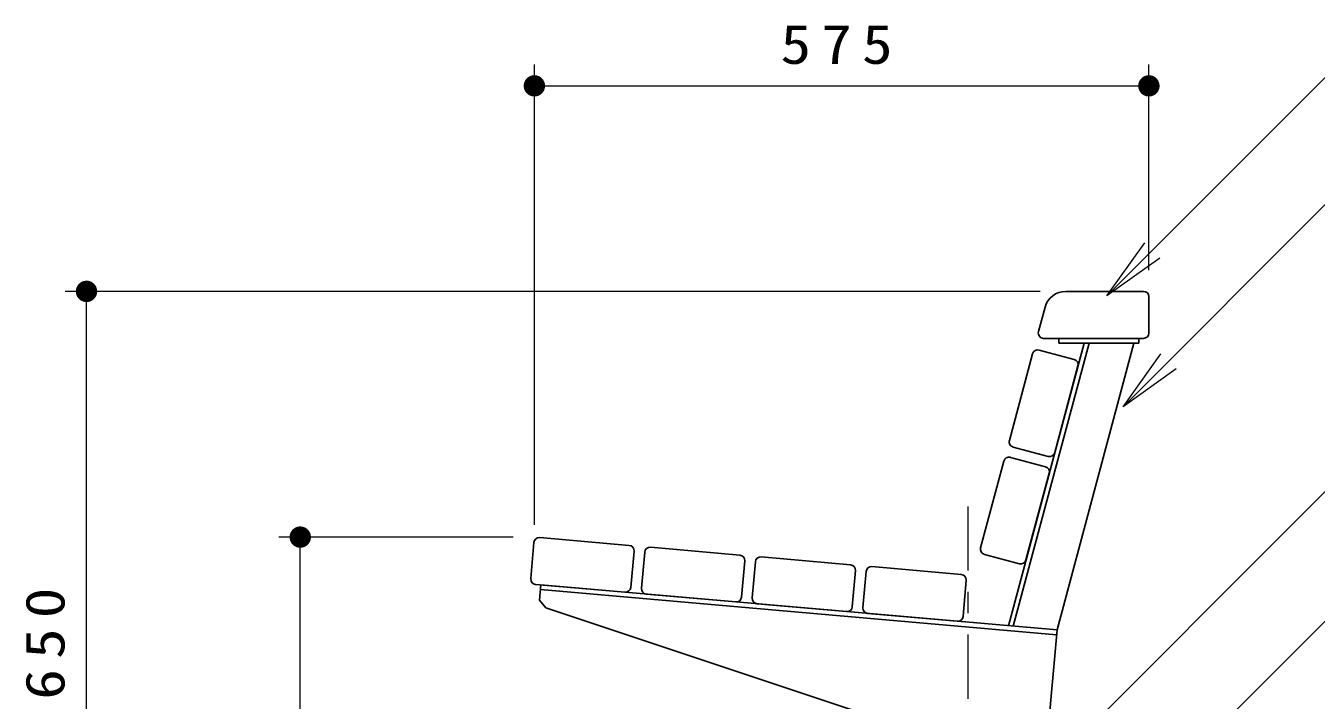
# Model space of a CAD drawing. Units: millimetres on the paper, scale 1:20. Extents: x -365 to 10, y -38 to 257.
# Drawn here: x -148.4 to -88.1, y 124.7 to 156.3 of the extents above; entities that cross this region are included whole.
import ezdxf

# ---------------------------------------------------------------- set-up
doc = ezdxf.new("R2010")
doc.units = ezdxf.units.MM
doc.linetypes.add('USER2', pattern=[6, 3, -1, 1, -1])
doc.layers.add('LY_1', color=7, linetype='Continuous', lineweight=25)
doc.styles.add('ＭＳ ゴシック', font='')
doc.styles.get('ＭＳ ゴシック').set_extended_font_data('MS Gothic')

# ---------------------------------------------------------------- blocks, each defined once
blk = doc.blocks.new('filled_dot')
at = {"color": 0, "linetype": 'Continuous', "lineweight": -2, "const_width": 1.25}
blk.add_lwpolyline([(-0.625, 0, 1), (0.625, 0, 1)], format="xyb", close=True, dxfattribs=at)

msp = doc.modelspace()

# ---------------------------------------------------------------- linework, layer by layer
at = {"layer": 'LY_1', "lineweight": 13}
for p, q in [((-124.655, 132.935), (-124.655, 154.471)), ((-95.905, 144.853), (-95.905, 154.471)), ((-124.655, 153.471), (-95.905, 153.471)), ((-97.87, 143.645), (-96.102, 146.12)), ((-97.87, 143.645), (-95.748, 145.767)), ((-95.395, 145.413), (-97.87, 143.645)), ((-100.985, 143.853), (-146.609, 143.853)), ((-145.609, 111.353), (-145.609, 143.853)), ((-97.111, 138.453), (-95.344, 140.928)), ((-97.111, 138.453), (-94.99, 140.574)), ((-94.636, 140.221), (-97.111, 138.453)), ((-125.655, 132.353), (-136.609, 132.353)), ((-135.609, 111.353), (-135.609, 132.353))]:
    msp.add_line(p, q, dxfattribs=at)
at = {"layer": 'LY_1'}
for p, q in [((-99.798, 143.853), (-96.155, 143.853)), ((-101.07, 141.968), (-100.764, 143.112)), ((-95.905, 143.603), (-95.905, 141.903)), ((-98.937, 141.428), (-102.48, 128.205)), ((-98.704, 141.428), (-102.253, 128.185)), ((-100.829, 141.653), (-96.155, 141.653)), ((-96.608, 141.428), (-100.204, 128.006)), ((-100.127, 141.653), (-100.127, 141.428)), ((-100.127, 141.428), (-96.377, 141.428)), ((-96.377, 141.653), (-96.377, 141.428)), ((-102.435, 136.875), (-101.348, 140.932)), ((-101.042, 141.109), (-99.4, 140.669)), ((-100.31, 136.306), (-99.223, 140.363)), ((-102.258, 136.569), (-100.616, 136.129)), ((-103.781, 131.852), (-102.694, 135.909)), ((-102.387, 136.086), (-100.745, 135.646)), ((-101.656, 131.283), (-100.569, 135.34)), ((-124.406, 132.331), (-120.222, 131.965)), ((-124.676, 132.104), (-124.825, 130.411)), ((-119.994, 131.694), (-120.142, 130.001)), ((-119.496, 131.651), (-119.644, 129.957)), ((-119.225, 131.878), (-115.041, 131.512)), ((-114.814, 131.241), (-114.962, 129.548)), ((-114.316, 131.198), (-114.464, 129.504)), ((-114.045, 131.425), (-109.861, 131.059)), ((-103.604, 131.546), (-101.962, 131.106)), ((-109.634, 130.788), (-109.782, 129.094)), ((-109.136, 130.744), (-109.284, 129.051)), ((-108.865, 130.972), (-104.681, 130.606)), ((-124.597, 130.14), (-120.413, 129.774)), ((-124.411, 129.396), (-124.348, 130.118)), ((-124.368, 129.894), (-100.224, 127.781)), ((-124.348, 130.118), (-100.204, 128.006)), ((-104.454, 130.335), (-104.602, 128.641)), ((-124.411, 129.396), (-124.113, 129.04)), ((-119.417, 129.686), (-115.233, 129.32)), ((-114.237, 129.233), (-110.053, 128.867)), ((-108.025, 123.67), (-124.113, 129.04)), ((-109.057, 128.78), (-104.873, 128.414)), ((-100.204, 128.006), (-100.625, 123.203))]:
    msp.add_line(p, q, dxfattribs=at)
at = {"layer": 'LY_1', "linetype": 'USER2', "lineweight": 13}
msp.add_line((-104.375, 133.791), (-104.375, 84.978), dxfattribs=at)
at = {"layer": 'LY_1', "lineweight": 13}
for points in [[(-97.87, 143.645), (-87.263, 154.252), (-24.241, 154.252)], [(-97.111, 138.453), (-87.373, 148.192), (-36.373, 148.192)], [(-100.782, 121.357), (-87.347, 134.792), (-63.312, 134.792)], [(-101.875, 114.197), (-87.312, 128.76), (-15.265, 128.76)]]:
    msp.add_lwpolyline(points, dxfattribs=at)
at = {"layer": 'LY_1'}
for centre, radius, start, end in [((-99.798, 142.853), 1, 90, 165), ((-96.155, 143.603), 0.25, 0, 90), ((-100.829, 141.903), 0.25, 164.99999, 270), ((-96.155, 141.903), 0.25, 270, 0), ((-101.106, 140.867), 0.25, 75, 165), ((-99.464, 140.427), 0.25, 345, 75), ((-102.193, 136.811), 0.25, 165, 255), ((-102.452, 135.845), 0.25, 75, 165), ((-100.551, 136.371), 0.25, 255, 345), ((-100.81, 135.405), 0.25, 345, 75), ((-124.427, 132.082), 0.25, 85, 175), ((-120.243, 131.716), 0.25, 355, 85), ((-119.247, 131.629), 0.25, 85, 175), ((-103.539, 131.788), 0.25, 165, 255), ((-115.063, 131.263), 0.25, 355, 85), ((-114.067, 131.176), 0.25, 85, 175), ((-109.883, 130.81), 0.25, 355, 85), ((-101.897, 131.348), 0.25, 255, 345), ((-124.576, 130.389), 0.25, 175, 265), ((-108.887, 130.723), 0.25, 85, 175), ((-104.703, 130.357), 0.25, 355, 85), ((-120.391, 130.023), 0.25, 265, 355), ((-119.395, 129.936), 0.25, 175, 265), ((-115.211, 129.569), 0.25, 265, 355), ((-114.215, 129.482), 0.25, 175, 265), ((-110.031, 129.116), 0.25, 265, 355), ((-109.035, 129.029), 0.25, 175, 265), ((-104.851, 128.663), 0.25, 265, 355)]:
    msp.add_arc(centre, radius, start, end, dxfattribs=at)

# ---------------------------------------------------------------- block references
at = {"layer": 'LY_1', "lineweight": 13, "xscale": 0.4, "yscale": 0.4}
msp.add_blockref('filled_dot', (-124.655, 153.471), dxfattribs=at)
for p, rotation in [((-95.905, 153.471), 180), ((-145.609, 143.853), 270), ((-135.609, 132.353), 270)]:
    msp.add_blockref('filled_dot', p, dxfattribs=dict(at, rotation=rotation))

# ---------------------------------------------------------------- texts
at = {"layer": 'LY_1', "insert": (-110.28, 154.471), "char_height": 1.833, "attachment_point": 8, "style": 'ＭＳ ゴシック'}
msp.add_mtext('\\T1.33;\\W1.15;575', dxfattribs=at)
at = {"layer": 'LY_1', "insert": (-146.609, 127.603), "char_height": 1.833, "attachment_point": 8, "rotation": 90, "style": 'ＭＳ ゴシック'}
msp.add_mtext('\\T1.33;\\W1.15;650', dxfattribs=at)

doc.saveas('drawing.dxf')
